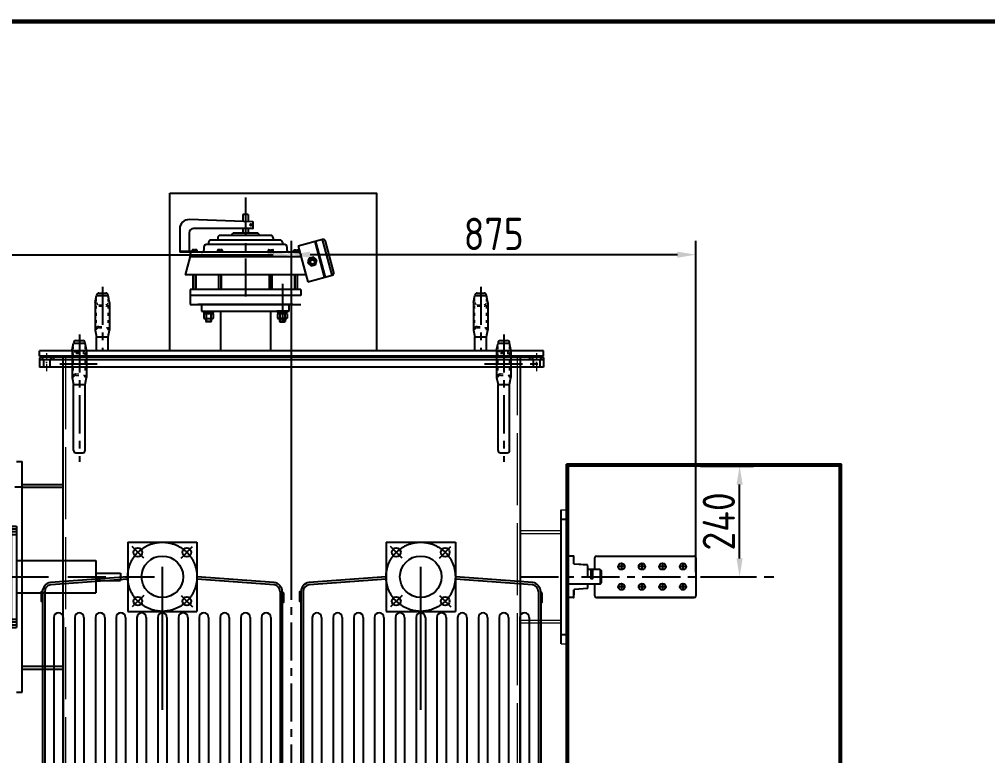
# Model space of a CAD drawing. Header units: millimetres. Extents: x 198976 to 421125, y -418833 to -203687.
# Drawn here: x 205286 to 207385, y -205547 to -203952 of the extents above; entities that cross this region are included whole.
import ezdxf

# ---------------------------------------------------------------- set-up
doc = ezdxf.new("R2010")
doc.units = ezdxf.units.MM
doc.header["$LTSCALE"] = 13
for name, pattern in [('ACAD_ISO02W100', [15, 12, -3]), ('ACAD_ISO03W100', [1.18, 0.47, -0.71]), ('ACAD_ISO10W100', [18, 12, -3, 0, -3]), ('CENTER', [50.8, 31.75, -6.35, 6.35, -6.35]), ('CENTERX2', [101.6, 63.5, -12.7, 12.7, -12.7]), ('DASHDOT', [1, 0.5, -0.25, 0, -0.25]), ('GEN7', [13.75, 9.75, -1.5, 1, -1.5]), ('HIDDEN', [9.525, 6.35, -3.175])]:
    doc.linetypes.add(name, pattern=pattern)
doc.layers.get('0').update_dxf_attribs({"color": 1, "linetype": 'CENTER'})
for name, color, linetype in [('1', 4, 'Continuous'), ('2', 3, 'Continuous'), ('4', 2, 'HIDDEN'), ('7', 4, 'GEN7'), ('DASH_DOT_LINE', 255, 'DASHDOT'), ('THICK_LINE', 255, 'Continuous'), ('THIN_LINE', 255, 'Continuous'), ('粗实线', 4, 'Continuous')]:
    doc.layers.add(name, color=color, linetype=linetype)
doc.layers.add('标注、文本', color=3, linetype='Continuous', lineweight=25)
doc.styles.get("Standard").update_dxf_attribs({"font": 'gbenor.shx', "bigfont": 'gbcbig.shx'})
doc.dimstyles.new('1-15', dxfattribs={"dimscale": 20, "dimtxt": 3.5, "dimasz": 2, "dimexe": 1.5, "dimexo": 0.5, "dimgap": 0.5, "dimtad": 1, "dimtoh": 1, "dimdec": 1, "dimdsep": 46, "dimtxsty": 'Standard', "dimcen": 2.5, "dimclrd": 3, "dimclre": 3, "dimclrt": 3, "dimadec": 0, "dimazin": 2, "dimtfac": 1, "dimtdec": 1, "dimtmove": 0, "dimatfit": 2, "dimfxl": 1, "dimarcsym": 0})

# ---------------------------------------------------------------- blocks, each defined once
blk = doc.blocks.new('125854215')
at = {"layer": '1', "color": 0}
for p, q in [((194866, -205179.6), (194866, -205399.6)), ((194866, -205179.6), (194878, -205179.6)), ((194878, -205179.6), (194878, -205399.6)), ((194242.7, -205199), (194229, -205254.2)), ((194248.8, -205195.6), (194247.4, -205195.6)), ((194253.8, -205200.5), (194253.8, -205289.6)), ((194330.6, -205199), (194316.9, -205240.1)), ((194336.7, -205195.6), (194335.3, -205195.6)), ((194341.6, -205200.5), (194341.6, -205289.6)), ((194418.5, -205199), (194404.8, -205240.1)), ((194424.6, -205195.6), (194423.2, -205195.6)), ((194429.5, -205200.5), (194429.5, -205289.6)), ((194506.3, -205199), (194492.6, -205240.1)), ((194512.4, -205195.6), (194511, -205195.6)), ((194517.4, -205200.5), (194517.4, -205289.6)), ((194594.2, -205199), (194580.5, -205240.1)), ((194600.3, -205195.6), (194598.9, -205195.6)), ((194605.3, -205200.5), (194605.3, -205289.6)), ((194682.1, -205199), (194668.4, -205240.1)), ((194688.2, -205195.6), (194686.8, -205195.6)), ((194693.1, -205200.5), (194693.1, -205289.6)), ((194770, -205199), (194756.3, -205240.1)), ((194776.1, -205195.6), (194774.7, -205195.6)), ((194781, -205200.5), (194781, -205289.6)), ((194866, -205194.6), (194866, -205384.6)), ((194278.8, -205240.1), (194285.9, -205213.1)), ((194290.7, -205209.4), (194291.9, -205209.4)), ((194291.9, -205369.8), (194291.9, -205209.4)), ((194366.6, -205240.1), (194373.8, -205213.1)), ((194378.6, -205209.4), (194379.7, -205209.4)), ((194379.7, -205369.8), (194379.7, -205209.4)), ((194454.5, -205240.1), (194461.7, -205213.1)), ((194466.5, -205209.4), (194467.6, -205209.4)), ((194467.6, -205369.8), (194467.6, -205209.4)), ((194542.4, -205240.1), (194549.6, -205213.1)), ((194554.4, -205209.4), (194555.5, -205209.4)), ((194555.5, -205369.8), (194555.5, -205209.4)), ((194630.3, -205240.1), (194637.4, -205213.1)), ((194642.2, -205209.4), (194643.4, -205209.4)), ((194643.4, -205369.8), (194643.4, -205209.4)), ((194718.1, -205240.1), (194725.3, -205213.1)), ((194730.1, -205209.4), (194731.3, -205209.4)), ((194731.3, -205369.8), (194731.3, -205209.4)), ((194806, -205240.1), (194813.2, -205213.1)), ((194818, -205209.4), (194819.1, -205209.4)), ((194819.1, -205369.8), (194819.1, -205209.4)), ((194081, -205249.6), (194081, -205329.6)), ((194086, -205244.6), (194166.5, -205244.6)), ((194166.5, -205244.6), (194166.5, -205334.6)), ((194166.5, -205244.6), (194218, -205254.2)), ((194278.8, -205240.1), (194253.8, -205240.1)), ((194278.8, -205339.1), (194278.8, -205240.1)), ((194316.9, -205240.1), (194291.9, -205240.1)), ((194316.9, -205339.1), (194316.9, -205240.1)), ((194366.6, -205240.1), (194341.6, -205240.1)), ((194366.6, -205339.1), (194366.6, -205240.1)), ((194404.8, -205240.1), (194379.7, -205240.1)), ((194404.8, -205339.1), (194404.8, -205240.1)), ((194454.5, -205240.1), (194429.5, -205240.1)), ((194454.5, -205339.1), (194454.5, -205240.1)), ((194492.6, -205240.1), (194467.6, -205240.1)), ((194492.6, -205240.1), (194467.6, -205240.1)), ((194492.6, -205339.1), (194492.6, -205240.1)), ((194542.4, -205240.1), (194517.4, -205240.1)), ((194542.4, -205339.1), (194542.4, -205240.1)), ((194580.5, -205240.1), (194555.5, -205240.1)), ((194580.5, -205339.1), (194580.5, -205240.1)), ((194630.3, -205240.1), (194605.3, -205240.1)), ((194630.3, -205339.1), (194630.3, -205240.1)), ((194668.4, -205240.1), (194643.4, -205240.1)), ((194668.4, -205339.1), (194668.4, -205240.1)), ((194718.1, -205240.1), (194693.1, -205240.1)), ((194718.1, -205339.1), (194718.1, -205240.1)), ((194756.3, -205240.1), (194731.3, -205240.1)), ((194756.3, -205339.1), (194756.3, -205240.1)), ((194806, -205240.1), (194781, -205240.1)), ((194806, -205339.1), (194806, -205240.1)), ((194866, -205240.1), (194823.1, -205240.1)), ((194229, -205254.2), (194218, -205254.2)), ((194229, -205325.1), (194229, -205254.2)), ((194878, -205254.6), (195050, -205254.6)), ((195050, -205254.6), (195050, -205324.6)), ((194253.8, -205378.7), (194253.8, -205289.6)), ((194341.6, -205378.7), (194341.6, -205289.6)), ((194429.5, -205378.7), (194429.5, -205289.6)), ((194517.4, -205378.7), (194517.4, -205289.6)), ((194605.3, -205378.7), (194605.3, -205289.6)), ((194693.1, -205378.7), (194693.1, -205289.6)), ((194781, -205378.7), (194781, -205289.6)), ((195050, -205281.6), (195103, -205281.6)), ((195103, -205281.6), (195103, -205297.6)), ((195050, -205297.6), (195103, -205297.6)), ((194086, -205334.6), (194166.5, -205334.6)), ((194166.5, -205334.6), (194218, -205325.1)), ((194229, -205325.1), (194218, -205325.1)), ((194242.7, -205380.3), (194229, -205325.1)), ((194878, -205324.6), (195050, -205324.6)), ((194278.8, -205339.1), (194253.8, -205339.1)), ((194278.8, -205339.1), (194285.9, -205366.1)), ((194316.9, -205339.1), (194291.9, -205339.1)), ((194330.6, -205380.3), (194316.9, -205339.1)), ((194366.6, -205339.1), (194341.6, -205339.1)), ((194366.6, -205339.1), (194373.8, -205366.1)), ((194404.8, -205339.1), (194379.7, -205339.1)), ((194418.5, -205380.3), (194404.8, -205339.1)), ((194454.5, -205339.1), (194429.5, -205339.1)), ((194454.5, -205339.1), (194461.7, -205366.1)), ((194492.6, -205339.1), (194467.6, -205339.1)), ((194492.6, -205339.1), (194467.6, -205339.1)), ((194506.3, -205380.3), (194492.6, -205339.1)), ((194542.4, -205339.1), (194517.4, -205339.1)), ((194542.4, -205339.1), (194549.6, -205366.1)), ((194580.5, -205339.1), (194555.5, -205339.1)), ((194594.2, -205380.3), (194580.5, -205339.1)), ((194630.3, -205339.1), (194605.3, -205339.1)), ((194630.3, -205339.1), (194637.4, -205366.1)), ((194668.4, -205339.1), (194643.4, -205339.1)), ((194682.1, -205380.3), (194668.4, -205339.1)), ((194718.1, -205339.1), (194693.1, -205339.1)), ((194718.1, -205339.1), (194725.3, -205366.1)), ((194756.3, -205339.1), (194731.3, -205339.1)), ((194770, -205380.3), (194756.3, -205339.1)), ((194806, -205339.1), (194781, -205339.1)), ((194806, -205339.1), (194813.2, -205366.1)), ((194866, -205339.1), (194823.1, -205339.1)), ((194290.7, -205369.8), (194291.9, -205369.8)), ((194378.6, -205369.8), (194379.7, -205369.8)), ((194466.5, -205369.8), (194467.6, -205369.8)), ((194554.4, -205369.8), (194555.5, -205369.8)), ((194642.2, -205369.8), (194643.4, -205369.8)), ((194730.1, -205369.8), (194731.3, -205369.8)), ((194818, -205369.8), (194819.1, -205369.8)), ((194248.8, -205383.7), (194247.4, -205383.7)), ((194336.7, -205383.7), (194335.3, -205383.7)), ((194424.6, -205383.7), (194423.2, -205383.7)), ((194512.4, -205383.7), (194511, -205383.7)), ((194600.3, -205383.7), (194598.9, -205383.7)), ((194688.2, -205383.7), (194686.8, -205383.7)), ((194776.1, -205383.7), (194774.7, -205383.7)), ((194866, -205399.6), (194878, -205399.6))]:
    blk.add_line(p, q, dxfattribs=at)
for centre in [(194097, -205267.1), (194141.5, -205267.1), (194097, -205312.1), (194141.5, -205312.1)]:
    blk.add_circle(centre, 7, dxfattribs=at)
for centre, start, end in [((194086, -205249.6), 90, 180), ((194086, -205329.6), 180, 270)]:
    blk.add_arc(centre, 5, start, end, dxfattribs=at)
for centre, major_axis, start_param, end_param in [((194247.4, -205200.5), (-3.5, -3.5), 3.926991, 5.176036), ((194248.8, -205200.5), (-3.5, -3.5), 2.356194, 3.926991), ((194335.3, -205200.5), (-3.5, -3.5), 3.926991, 5.176036), ((194336.7, -205200.5), (-3.5, -3.5), 2.356194, 3.926991), ((194423.2, -205200.5), (-3.5, -3.5), 3.926991, 5.176036), ((194424.6, -205200.5), (-3.5, -3.5), 2.356194, 3.926991), ((194511, -205200.5), (-3.5, -3.5), 3.926991, 5.176036), ((194512.4, -205200.5), (-3.5, -3.5), 2.356194, 3.926991), ((194598.9, -205200.5), (-3.5, -3.5), 3.926991, 5.176036), ((194600.3, -205200.5), (-3.5, -3.5), 2.356194, 3.926991), ((194686.8, -205200.5), (-3.5, -3.5), 3.926991, 5.176036), ((194688.2, -205200.5), (-3.5, -3.5), 2.356194, 3.926991), ((194774.7, -205200.5), (-3.5, -3.5), 3.926991, 5.176036), ((194776.1, -205200.5), (-3.5, -3.5), 2.356194, 3.926991), ((194290.7, -205214.4), (-3.5, 3.5), 5.497787, 6.808483), ((194378.6, -205214.4), (-3.5, 3.5), 5.497787, 6.808483), ((194466.5, -205214.4), (-3.5, 3.5), 5.497787, 6.808483), ((194554.4, -205214.4), (-3.5, 3.5), 5.497787, 6.808483), ((194642.2, -205214.4), (-3.5, 3.5), 5.497787, 6.808483), ((194730.1, -205214.4), (-3.5, 3.5), 5.497787, 6.808483), ((194818, -205214.4), (-3.5, 3.5), 5.497787, 6.808483), ((194290.7, -205364.9), (-3.5, -3.5), -0.525298, 0.785398), ((194378.6, -205364.9), (-3.5, -3.5), -0.525298, 0.785398), ((194466.5, -205364.9), (-3.5, -3.5), -0.525298, 0.785398), ((194554.4, -205364.9), (-3.5, -3.5), -0.525298, 0.785398), ((194642.2, -205364.9), (-3.5, -3.5), -0.525298, 0.785398), ((194730.1, -205364.9), (-3.5, -3.5), -0.525298, 0.785398), ((194818, -205364.9), (-3.5, -3.5), -0.525298, 0.785398), ((194247.4, -205378.7), (-3.5, 3.5), 1.107149, 2.356194), ((194248.8, -205378.7), (-3.5, -3.5), 0.785398, 2.356194), ((194335.3, -205378.7), (-3.5, 3.5), 1.107149, 2.356194), ((194336.7, -205378.7), (-3.5, -3.5), 0.785398, 2.356194), ((194423.2, -205378.7), (-3.5, 3.5), 1.107149, 2.356194), ((194424.6, -205378.7), (-3.5, -3.5), 0.785398, 2.356194), ((194511, -205378.7), (-3.5, 3.5), 1.107149, 2.356194), ((194512.4, -205378.7), (-3.5, -3.5), 0.785398, 2.356194), ((194598.9, -205378.7), (-3.5, 3.5), 1.107149, 2.356194), ((194600.3, -205378.7), (-3.5, -3.5), 0.785398, 2.356194), ((194686.8, -205378.7), (-3.5, 3.5), 1.107149, 2.356194), ((194688.2, -205378.7), (-3.5, -3.5), 0.785398, 2.356194), ((194774.7, -205378.7), (-3.5, 3.5), 1.107149, 2.356194), ((194776.1, -205378.7), (-3.5, -3.5), 0.785398, 2.356194)]:
    blk.add_ellipse(centre, major_axis=major_axis, ratio=1, start_param=start_param, end_param=end_param, dxfattribs=at)
at = {"layer": '4', "color": 1}
for p, q in [((194866, -205185.6), (194878, -205185.6)), ((194866, -205191.6), (194878, -205191.6)), ((194866, -205197.6), (194878, -205197.6)), ((194084.4, -205267.1), (194151.9, -205267.1)), ((194097, -205252.4), (194097, -205326.9)), ((194141.5, -205252.4), (194141.5, -205326.9)), ((193998.1, -205289.6), (195177, -205289.6)), ((194083.9, -205312.1), (194151.4, -205312.1)), ((194866, -205381.6), (194878, -205381.6)), ((194866, -205387.6), (194878, -205387.6)), ((194866, -205393.6), (194878, -205393.6))]:
    blk.add_line(p, q, dxfattribs=at)
blk = doc.blocks.new('9854821554')
at = {"layer": '1'}
for p, q in [((175482.7, -205520.7), (175632.7, -205520.7)), ((175482.7, -205520.7), (175482.7, -205670.7)), ((175632.7, -205520.7), (175632.7, -205670.7)), ((175482.7, -205595.7), (175315.1, -205607.9)), ((175482.7, -205600.8), (175315.6, -205612.9)), ((175800.3, -205607.9), (175632.7, -205595.7)), ((175799.7, -205612.9), (175632.7, -205600.8)), ((175297.7, -205628.3), (175297.7, -207063.2)), ((175302.7, -205628.3), (175302.7, -207063.2)), ((175812.7, -205628.3), (175812.7, -207063.2)), ((175817.7, -205628.3), (175817.7, -207063.2)), ((175322.7, -205683.8), (175322.7, -207007.6)), ((175342.7, -205683.8), (175342.7, -207007.6)), ((175367.7, -205683.8), (175367.7, -207007.6)), ((175387.7, -205683.8), (175387.7, -207007.6)), ((175412.7, -205683.8), (175412.7, -207007.6)), ((175432.7, -205683.8), (175432.7, -207007.6)), ((175457.7, -205683.8), (175457.7, -207007.6)), ((175477.7, -205683.8), (175477.7, -207007.6)), ((175482.7, -205670.7), (175632.7, -205670.7)), ((175502.7, -205683.8), (175502.7, -207007.6)), ((175522.7, -205683.8), (175522.7, -207007.6)), ((175547.7, -205683.8), (175547.7, -207007.6)), ((175567.7, -205683.8), (175567.7, -207007.6)), ((175592.7, -205683.8), (175592.7, -207007.6)), ((175612.7, -205683.8), (175612.7, -207007.6)), ((175637.7, -205683.8), (175637.7, -207007.6)), ((175657.7, -205683.8), (175657.7, -207007.6)), ((175682.7, -205683.8), (175682.7, -207007.6)), ((175702.7, -205683.8), (175702.7, -207007.6)), ((175727.7, -205683.8), (175727.7, -207007.6)), ((175747.7, -205683.8), (175747.7, -207007.6)), ((175772.7, -205683.8), (175772.7, -207007.6)), ((175792.7, -205683.8), (175792.7, -207007.6)), ((175482.7, -207020.7), (175632.7, -207020.7)), ((175482.7, -207020.7), (175482.7, -207170.7)), ((175632.7, -207020.7), (175632.7, -207170.7)), ((175314, -207083.4), (175482.7, -207095.7)), ((175314.8, -207078.5), (175482.7, -207090.7)), ((175799.7, -207078.6), (175632.7, -207090.7)), ((175800.3, -207083.5), (175632.7, -207095.7)), ((175482.7, -207170.7), (175632.7, -207170.7))]:
    blk.add_line(p, q, dxfattribs=at)
at = {"layer": '1', "color": 1, "linetype": 'CENTERX2', "lineweight": -3}
for p, q in [((175517.4, -205555.4), (175492.3, -205530.3)), ((175598.1, -205555.4), (175623.1, -205530.3)), ((175557.7, -207204.7), (175557.7, -205573.8)), ((175517.4, -205636.1), (175492.3, -205661.1)), ((175598.1, -205636.1), (175623.1, -205661.1)), ((175517.4, -207055.4), (175492.3, -207030.3)), ((175598.1, -207055.4), (175623.1, -207030.3)), ((175517.4, -207136.1), (175492.3, -207161.1)), ((175598.1, -207136.1), (175623.1, -207161.1))]:
    blk.add_line(p, q, dxfattribs=at)
at = {"layer": '1'}
for points in [[(175297.7, -205628.3), (175294.7, -205628.3), (175294.7, -205648.3), (175297.7, -205648.3)], [(175820.7, -205630.8), (175817.7, -205630.8), (175817.7, -205650.8), (175820.7, -205650.8)], [(175297.7, -206803.4), (175294.7, -206803.4), (175294.7, -206823.4), (175297.7, -206823.4)], [(175820.7, -206803.4), (175817.7, -206803.4), (175817.7, -206823.4), (175820.7, -206823.4)], [(175820.7, -207060.6), (175817.7, -207060.6), (175817.7, -207040.6), (175820.7, -207040.6)]]:
    blk.add_lwpolyline(points, close=True, dxfattribs=at)
at = {"layer": '1', "color": 1, "linetype": 'CENTERX2', "lineweight": -3}
for centre in [(175557.7, -205595.7), (175557.7, -207095.7)]:
    blk.add_circle(centre, 75, dxfattribs=at)
at = {"layer": '1'}
for centre, radius in [((175504.7, -205542.7), 9.5), ((175610.8, -205542.7), 9.5), ((175557.7, -205595.7), 45), ((175504.7, -205648.8), 9.5), ((175610.8, -205648.8), 9.5), ((175504.7, -207042.7), 9.5), ((175610.8, -207042.7), 9.5), ((175557.7, -207095.7), 45), ((175504.7, -207148.8), 9.5), ((175610.8, -207148.8), 9.5)]:
    blk.add_circle(centre, radius, dxfattribs=at)
for centre, radius, start, end in [((175318.9, -205628.7), 21.1, 100.2226, 178.8366), ((175318.9, -205628.7), 16.2, 101.8342, 178.417), ((175796.6, -205628.7), 16.2, 1.5324, 78.8725), ((175796.6, -205628.7), 21.1, 1.1594, 79.7815), ((175332.7, -205683.8), 10, 0, 180), ((175377.7, -205683.8), 10, 0, 180), ((175422.7, -205683.8), 10, 0, 180), ((175467.7, -205683.8), 10, 0, 180), ((175512.7, -205683.8), 10, 0, 180), ((175557.7, -205683.8), 10, 0, 180), ((175602.7, -205683.8), 10, 0, 180), ((175647.7, -205683.8), 10, 0, 180), ((175692.7, -205683.8), 10, 0, 180), ((175737.7, -205683.8), 10, 0, 180), ((175782.7, -205683.8), 10, 0, 180), ((175332.7, -207007.6), 10, 180, 0), ((175377.7, -207007.6), 10, 180, 0), ((175422.7, -207007.6), 10, 180, 0), ((175467.7, -207007.6), 10, 180, 0), ((175512.7, -207007.6), 10, 180, 0), ((175557.7, -207007.6), 10, 180, 0), ((175602.7, -207007.6), 10, 180, 0), ((175647.7, -207007.6), 10, 180, 0), ((175692.7, -207007.6), 10, 180, 0), ((175737.7, -207007.6), 10, 180, 0), ((175782.7, -207007.6), 10, 180, 0), ((175319.3, -207062.6), 21.5, 181.5234, 255.7496), ((175319.2, -207062.6), 16.5, 181.9696, 254.513), ((175796.6, -207062.7), 16.2, 281.1275, 358.4676), ((175796.7, -207062.8), 21, 279.895, 358.9737)]:
    blk.add_arc(centre, radius, start, end, dxfattribs=at)
at = {"layer": '7', "color": 1}
for p, q in [((175557.7, -207211.1), (175557.7, -207004.2)), ((175462.7, -207095.7), (175652.8, -207095.7))]:
    blk.add_line(p, q, dxfattribs=at)
blk = doc.blocks.new('*D777')
at = {"layer": 'Defpoints', "color": 0, "transparency": 16777216}
for p in [(205875.9, -204461.6), (204482.9, -205159.7), (205875.9, -205159.7)]:
    blk.add_point(p, dxfattribs=at)
at = {"layer": '标注、文本', "color": 3, "lineweight": -2, "transparency": 16777216}
for p, q in [((204482.9, -205149.7), (204482.9, -204431.6)), ((205875.9, -205149.7), (205875.9, -204431.6)), ((204522.9, -204461.6), (205835.9, -204461.6))]:
    blk.add_line(p, q, dxfattribs=at)
at = {"layer": '标注、文本', "color": 3, "transparency": 16777216}
for points in [[(204522.9, -204454.9), (204522.9, -204468.2), (204482.9, -204461.6)], [(205835.9, -204454.9), (205835.9, -204468.2), (205875.9, -204461.6)]]:
    blk.add_solid(points, dxfattribs=at)
at = {"layer": '标注、文本', "color": 3, "transparency": 16777216, "insert": (205179.4, -204416.6), "char_height": 70, "attachment_point": 5}
blk.add_mtext('1393', dxfattribs=at)
blk = doc.blocks.new('*D779')
at = {"layer": 'Defpoints', "color": 0, "transparency": 16777216}
for p in [(205875.9, -204461.6), (205875.9, -205159.7), (206752.3, -205159.7)]:
    blk.add_point(p, dxfattribs=at)
at = {"layer": '标注、文本', "color": 3, "lineweight": -2, "transparency": 16777216}
for p, q in [((205875.9, -205149.7), (205875.9, -204431.6)), ((206752.3, -205149.7), (206752.3, -204431.6)), ((206712.3, -204461.6), (205915.9, -204461.6))]:
    blk.add_line(p, q, dxfattribs=at)
at = {"layer": '标注、文本', "color": 3, "transparency": 16777216}
for points in [[(205915.9, -204454.9), (205915.9, -204468.2), (205875.9, -204461.6)], [(206712.3, -204454.9), (206712.3, -204468.2), (206752.3, -204461.6)]]:
    blk.add_solid(points, dxfattribs=at)
at = {"layer": '标注、文本', "color": 3, "transparency": 16777216, "insert": (206314.1, -204416.6), "char_height": 70, "attachment_point": 5}
blk.add_mtext('875', dxfattribs=at)
blk = doc.blocks.new('*D780')
at = {"layer": 'Defpoints', "color": 0, "transparency": 16777216}
for p in [(206752.3, -204919.7), (206847, -204919.7), (206752.3, -205159.7)]:
    blk.add_point(p, dxfattribs=at)
at = {"layer": '标注、文本', "color": 3, "lineweight": -2, "transparency": 16777216}
for p, q in [((206762.3, -204919.7), (206877, -204919.7)), ((206847, -205119.7), (206847, -204959.7)), ((206762.3, -205159.7), (206877, -205159.7))]:
    blk.add_line(p, q, dxfattribs=at)
at = {"layer": '标注、文本', "color": 3, "transparency": 16777216}
for points in [[(206840.3, -204959.7), (206853.7, -204959.7), (206847, -204919.7)], [(206840.3, -205119.7), (206853.7, -205119.7), (206847, -205159.7)]]:
    blk.add_solid(points, dxfattribs=at)
at = {"layer": '标注、文本', "color": 3, "transparency": 16777216, "insert": (206802, -205039.7), "char_height": 70, "attachment_point": 5, "rotation": 90}
blk.add_mtext('240', dxfattribs=at)
blk = doc.blocks.new('YALISHIYFANGFAF')
at = {"layer": '1'}
for p, q in [((58207.4, -167528.9), (58207.4, -167525.5)), ((58209.1, -167528.9), (58207.4, -167528.9)), ((58207.4, -167533.9), (58207.4, -167530.5)), ((58207.4, -167530.5), (58209.1, -167530.5)), ((58211.3, -167524.7), (58208.2, -167524.7)), ((58211.3, -167534.7), (58208.2, -167534.7)), ((58209.1, -167530.5), (58209.1, -167528.9)), ((58212.8, -167523.5), (58211.3, -167523.5)), ((58211.3, -167535.9), (58211.3, -167523.5)), ((58211.3, -167534.7), (58211.3, -167524.7)), ((58212.8, -167535.9), (58211.3, -167535.9)), ((58212.8, -167535.9), (58212.8, -167523.5)), ((58293.6, -167526.7), (58261.6, -167526.7)), ((58293.6, -167532.7), (58261.6, -167532.7)), ((58212.8, -167578.5), (58211.3, -167578.5)), ((58211.3, -167590.9), (58211.3, -167578.5)), ((58212.8, -167590.9), (58212.8, -167578.5)), ((58207.4, -167583.9), (58207.4, -167580.5)), ((58209.1, -167583.9), (58207.4, -167583.9)), ((58207.4, -167588.9), (58207.4, -167585.5)), ((58207.4, -167585.5), (58209.1, -167585.5)), ((58211.3, -167579.7), (58208.2, -167579.7)), ((58211.3, -167589.7), (58208.2, -167589.7)), ((58209.1, -167585.5), (58209.1, -167583.9)), ((58211.3, -167589.7), (58211.3, -167579.7)), ((58212.8, -167590.9), (58211.3, -167590.9)), ((58293.6, -167581.7), (58261.6, -167581.7)), ((58293.6, -167587.7), (58261.6, -167587.7)), ((58207.4, -167690.5), (58207.4, -167693.9)), ((58207.4, -167693.9), (58209.1, -167693.9)), ((58209.1, -167695.5), (58207.4, -167695.5)), ((58207.4, -167695.5), (58207.4, -167698.9)), ((58211.3, -167689.7), (58208.2, -167689.7)), ((58211.3, -167699.7), (58208.2, -167699.7)), ((58209.1, -167693.9), (58209.1, -167695.5)), ((58212.8, -167688.5), (58211.3, -167688.5)), ((58211.3, -167688.5), (58211.3, -167700.9)), ((58211.3, -167689.7), (58211.3, -167699.7)), ((58212.8, -167700.9), (58211.3, -167700.9)), ((58212.8, -167688.5), (58212.8, -167700.9)), ((58293.6, -167691.7), (58261.6, -167691.7)), ((58293.6, -167697.7), (58261.6, -167697.7)), ((58207.4, -167745.5), (58207.4, -167748.9)), ((58211.3, -167744.7), (58208.2, -167744.7)), ((58212.8, -167743.5), (58211.3, -167743.5)), ((58211.3, -167743.5), (58211.3, -167755.9)), ((58211.3, -167744.7), (58211.3, -167754.7)), ((58212.8, -167743.5), (58212.8, -167755.9)), ((58293.6, -167746.7), (58261.6, -167746.7)), ((58207.4, -167748.9), (58209.1, -167748.9)), ((58209.1, -167750.5), (58207.4, -167750.5)), ((58207.4, -167750.5), (58207.4, -167753.9)), ((58211.3, -167754.7), (58208.2, -167754.7)), ((58209.1, -167748.9), (58209.1, -167750.5)), ((58212.8, -167755.9), (58211.3, -167755.9)), ((58293.6, -167752.7), (58261.6, -167752.7))]:
    blk.add_line(p, q, dxfattribs=at)
at = {"layer": '1', "color": 1, "linetype": 'CENTERX2', "lineweight": -3, "ltscale": 0.1}
blk.add_line((58094, -167639.7), (58319.7, -167639.7), dxfattribs=at)
at = {"layer": '1'}
for centre, start, end in [((58208.2, -167525.5), 90, 180), ((58208.2, -167533.9), 180, 270), ((58208.2, -167580.5), 90, 180), ((58208.2, -167588.9), 180, 270), ((58208.2, -167690.5), 90, 180), ((58208.2, -167698.9), 180, 270), ((58208.2, -167745.5), 90, 180), ((58208.2, -167753.9), 180, 270)]:
    blk.add_arc(centre, 0.8, start, end, dxfattribs=at)
at = {"layer": '2'}
for p, q in [((58293.6, -167527.2), (58261.6, -167527.2)), ((58293.6, -167532.2), (58261.6, -167532.2)), ((58293.6, -167582.2), (58261.6, -167582.2)), ((58293.6, -167587.2), (58261.6, -167587.2)), ((58293.6, -167692.2), (58261.6, -167692.2)), ((58293.6, -167697.2), (58261.6, -167697.2)), ((58293.6, -167747.2), (58261.6, -167747.2)), ((58293.6, -167752.2), (58261.6, -167752.2))]:
    blk.add_line(p, q, dxfattribs=at)
at = {"layer": 'DASH_DOT_LINE', "color": 1, "linetype": 'DASHDOT'}
for p, q in [((58224.7, -167496.9), (58240.7, -167492.6)), ((58230.6, -167486.8), (58234.9, -167502.8))]:
    blk.add_line(p, q, dxfattribs=at)
at = {"layer": 'THICK_LINE', "color": 95, "linetype": 'Continuous'}
for p, q in [((58230.1, -167485.2), (58223.1, -167492.2)), ((58223.1, -167492.2), (58225.7, -167501.8)), ((58239.7, -167487.8), (58230.1, -167485.2)), ((58242.3, -167497.3), (58239.7, -167487.8)), ((58225.7, -167501.8), (58235.3, -167504.4)), ((58235.3, -167504.4), (58242.3, -167497.3))]:
    blk.add_line(p, q, dxfattribs=at)
for radius in [8.6, 6]:
    blk.add_circle((58232.7, -167494.8), radius, dxfattribs=at)
at = {"layer": 'THIN_LINE', "color": 7, "linetype": 'Continuous'}
blk.add_arc((58232.7, -167494.8), 5.1, 105, 15, dxfattribs=at)
at = {"layer": '标注、文本'}
for p, q in [((58262.6, -167451.7), (58185.3, -167472.4)), ((58256.4, -167448.2), (58188.8, -167466.3)), ((58276.8, -167504.8), (58262.6, -167451.7)), ((58185.3, -167472.4), (58199.5, -167525.5)), ((58266.5, -167466.2), (58189.2, -167486.9)), ((58267, -167468.1), (58189.7, -167488.8)), ((58199.5, -167525.5), (58276.8, -167504.8)), ((58224, -167519.1), (58261.6, -167508.7)), ((58261.6, -167508.7), (58261.6, -167770.7)), ((58212.8, -167524.7), (58212.8, -167544.7)), ((58217.8, -167519.7), (58221.4, -167519.7)), ((58222.8, -167519.7), (58222.8, -167759.7)), ((58293.6, -167519.7), (58293.6, -167759.7)), ((58293.6, -167519.7), (58306.1, -167519.7)), ((58306.1, -167519.7), (58306.1, -167759.7)), ((58196.1, -167554.7), (58196.1, -167724.7)), ((58201.1, -167549.7), (58207.8, -167549.7)), ((58212.8, -167544.7), (58212.8, -167734.7)), ((58186.1, -167564.7), (58186.1, -167714.7)), ((58191.1, -167559.7), (58196.1, -167559.7)), ((58176.1, -167584.7), (58176.1, -167694.7)), ((58181.1, -167579.7), (58186.1, -167579.7)), ((58171.1, -167614.7), (58171.1, -167664.7)), ((58176.1, -167609.7), (58176.1, -167609.7)), ((58131.1, -167633.7), (58131.1, -167645.7)), ((58131.1, -167633.7), (58146.5, -167633.7)), ((58146.8, -167624.7), (58141.8, -167761.3)), ((58159.1, -167622.7), (58148.8, -167622.7)), ((58161.1, -167624.7), (58161.1, -167752)), ((58161.1, -167633.7), (58171.1, -167633.7)), ((58131.1, -167645.7), (58146.1, -167645.7)), ((58161.1, -167645.7), (58171.1, -167645.7)), ((58176.1, -167669.7), (58176.1, -167669.7)), ((58181.1, -167699.7), (58186.1, -167699.7)), ((58191.1, -167719.7), (58196.1, -167719.7)), ((58201.1, -167729.7), (58207.8, -167729.7)), ((58212.8, -167734.7), (58212.8, -167754.7)), ((58171.1, -167762), (58212.8, -167762)), ((58211.3, -167755.9), (58211.3, -167782)), ((58212.8, -167754.7), (58212.8, -167782)), ((58217.8, -167759.7), (58221.4, -167759.7)), ((58224, -167760.4), (58261.6, -167770.7)), ((58293.6, -167759.7), (58306.1, -167759.7)), ((58161.8, -167782), (58212.8, -167782))]:
    blk.add_line(p, q, dxfattribs=at)
blk.add_circle((58153.3, -167627.7), 2, dxfattribs=at)
for centre, radius, start, end in [((58257.7, -167453), 5, 15, 105), ((58190.1, -167471.1), 5, 105, 195), ((58217.8, -167524.7), 5, 90, 180), ((58221.4, -167514.7), 5, 270, 300.3624), ((58201.1, -167554.7), 5, 90, 180), ((58207.8, -167544.7), 5, 270, 0), ((58191.1, -167564.7), 5, 90, 180), ((58181.1, -167584.7), 5, 90, 180), ((58176.1, -167614.7), 5, 90, 180), ((58148.8, -167624.7), 2, 90, 177.8983), ((58159.1, -167624.7), 2, 0, 90), ((58176.1, -167664.7), 5, 180, 270), ((58181.1, -167694.7), 5, 180, 270), ((58191.1, -167714.7), 5, 180, 270), ((58201.1, -167724.7), 5, 180, 270), ((58207.8, -167734.7), 5, 360, 90), ((58161.8, -167762), 20, 177.8983, 270), ((58171.1, -167752), 10, 180, 270), ((58217.8, -167754.7), 5, 180, 270), ((58221.4, -167764.7), 5, 59.6376, 90)]:
    blk.add_arc(centre, radius, start, end, dxfattribs=at)

msp = doc.modelspace()

# ---------------------------------------------------------------- linework, layer by layer
at = {"ltscale": 2}
msp.add_line((205855.92, -204524.68), (205855.92, -204607.18), dxfattribs=at)
at = {"layer": '1', "color": 1, "linetype": 'CENTERX2', "lineweight": -3, "ltscale": 0.1}
for p, q in [((205465.92, -204531.03), (205465.92, -204669.68)), ((206285.92, -204531.03), (206285.92, -204669.68)), ((205875.92, -206926.31), (205875.92, -204542.75)), ((205415.92, -204634.19), (205415.92, -204910.65)), ((206335.92, -204634.19), (206335.92, -204910.65)), ((205373.87, -204697.81), (205454.56, -204697.81)), ((206293.87, -204697.81), (206421.92, -204697.81)), ((206598.91, -205137.19), (206582.72, -205137.19)), ((206599.02, -205137.19), (206582.83, -205137.19)), ((206590.82, -205129.72), (206590.82, -205144.67)), ((206643.41, -205137.19), (206627.22, -205137.19)), ((206643.52, -205137.19), (206627.33, -205137.19)), ((206635.32, -205129.72), (206635.32, -205144.67)), ((206687.91, -205137.19), (206671.72, -205137.19)), ((206688.02, -205137.19), (206671.83, -205137.19)), ((206679.82, -205129.72), (206679.82, -205144.67)), ((206732.41, -205137.19), (206716.22, -205137.19)), ((206732.52, -205137.19), (206716.33, -205137.19)), ((206724.32, -205129.72), (206724.32, -205144.67)), ((206371.92, -205159.68), (206921.42, -205159.68)), ((206598.91, -205181.19), (206582.72, -205181.19)), ((206599.02, -205181.19), (206582.83, -205181.19)), ((206590.82, -205173.72), (206590.82, -205188.67)), ((206643.41, -205181.19), (206627.22, -205181.19)), ((206643.52, -205181.19), (206627.33, -205181.19)), ((206635.32, -205173.72), (206635.32, -205188.67)), ((206687.91, -205181.19), (206671.72, -205181.19)), ((206688.02, -205181.19), (206671.83, -205181.19)), ((206679.82, -205173.72), (206679.82, -205188.67)), ((206732.41, -205181.19), (206716.22, -205181.19)), ((206732.52, -205181.19), (206716.33, -205181.19)), ((206724.32, -205173.72), (206724.32, -205188.67))]:
    msp.add_line(p, q, dxfattribs=at)
at = {"layer": '1'}
for p, q in [((205878.92, -204569.68), (205672.92, -204569.68)), ((205680.92, -204569.68), (205680.92, -204583.68)), ((205870.92, -204583.68), (205870.92, -204569.68)), ((205680.92, -204583.68), (205870.92, -204583.68)), ((205683.92, -204583.68), (205707.92, -204583.68)), ((205683.92, -204584.93), (205683.92, -204583.68)), ((205707.92, -204584.93), (205683.92, -204584.93)), ((205683.92, -204584.93), (205685.17, -204586.18)), ((205706.67, -204586.18), (205685.17, -204586.18)), ((205685.53, -204590.09), (205686.92, -204589.28)), ((205685.53, -204590.09), (205685.53, -204599.28)), ((205685.53, -204599.28), (205686.92, -204600.08)), ((205686.72, -204589.28), (205686.72, -204586.18)), ((205695.3, -204586.18), (205686.72, -204586.18)), ((205686.92, -204589.28), (205686.72, -204589.28)), ((205686.92, -204589.28), (205704.92, -204589.28)), ((205686.92, -204600.08), (205704.92, -204600.08)), ((205689.92, -204600.08), (205689.92, -204606.11)), ((205690.73, -204590.09), (205690.73, -204599.28)), ((205695.3, -204586.18), (205694.3, -204589.28)), ((205696.54, -204586.18), (205695.54, -204589.28)), ((205705.12, -204586.18), (205696.54, -204586.18)), ((205701.12, -204590.09), (205701.12, -204599.28)), ((205701.92, -204600.08), (205701.92, -204606.11)), ((205705.12, -204589.28), (205704.92, -204589.28)), ((205706.32, -204590.09), (205704.92, -204589.28)), ((205706.32, -204599.28), (205704.92, -204600.08)), ((205705.12, -204586.18), (205705.12, -204589.28)), ((205706.32, -204590.09), (205706.32, -204599.28)), ((205707.92, -204584.93), (205706.67, -204586.18)), ((205707.92, -204583.68), (205707.92, -204584.93)), ((205721.92, -204583.68), (205721.92, -204669.68)), ((205829.92, -204583.68), (205829.92, -204669.68)), ((205867.92, -204583.68), (205843.92, -204583.68)), ((205843.92, -204583.68), (205843.92, -204584.93)), ((205843.92, -204584.93), (205867.92, -204584.93)), ((205843.92, -204584.93), (205845.17, -204586.18)), ((205845.17, -204586.18), (205866.67, -204586.18)), ((205845.53, -204590.09), (205846.92, -204589.28)), ((205845.53, -204590.09), (205845.53, -204599.28)), ((205845.53, -204599.28), (205846.92, -204600.08)), ((205846.72, -204586.18), (205855.3, -204586.18)), ((205846.72, -204586.18), (205846.72, -204589.28)), ((205846.72, -204589.28), (205846.92, -204589.28)), ((205864.92, -204589.28), (205846.92, -204589.28)), ((205864.92, -204600.08), (205846.92, -204600.08)), ((205849.92, -204600.08), (205849.92, -204606.11)), ((205850.73, -204590.09), (205850.73, -204599.28)), ((205855.3, -204586.18), (205856.31, -204589.28)), ((205856.54, -204586.18), (205857.55, -204589.28)), ((205856.54, -204586.18), (205865.12, -204586.18)), ((205861.12, -204590.09), (205861.12, -204599.28)), ((205861.92, -204600.08), (205861.92, -204606.11)), ((205864.92, -204589.28), (205865.12, -204589.28)), ((205866.32, -204590.09), (205864.92, -204589.28)), ((205866.32, -204599.28), (205864.92, -204600.08)), ((205865.12, -204589.28), (205865.12, -204586.18)), ((205866.32, -204590.09), (205866.32, -204599.28)), ((205867.92, -204584.93), (205866.67, -204586.18)), ((205867.92, -204584.93), (205867.92, -204583.68)), ((205701.92, -204606.11), (205689.92, -204606.11)), ((205689.92, -204606.11), (205691, -204607.18)), ((205700.85, -204607.18), (205691, -204607.18)), ((205700.85, -204607.18), (205701.92, -204606.11)), ((205849.92, -204606.11), (205861.92, -204606.11)), ((205851, -204607.18), (205849.92, -204606.11)), ((205851, -204607.18), (205860.85, -204607.18)), ((205861.92, -204606.11), (205860.85, -204607.18))]:
    msp.add_line(p, q, dxfattribs=at)
at = {"layer": '1', "const_width": 9.42}
msp.add_lwpolyline([(199676.1, -211383.37), (210009.54, -211383.37), (210009.54, -203956.21), (199676.1, -203956.21), (199676.1, -211383.37)], dxfattribs=at)
at = {"layer": '1'}
msp.add_lwpolyline([(206524.92, -205144.24), (206527.92, -205144.24), (206527.92, -205164.24), (206524.92, -205164.24)], close=True, dxfattribs=at)
for centre, radius, start, end in [((205688.13, -204593.88), 4.6, 55.56153, 115.56153), ((205688.13, -204595.49), 4.6, 244.43847, 304.43847), ((205695.92, -204606.46), 17.17, 72.38303, 107.61697), ((205695.92, -204582.91), 17.17, 252.38303, 287.61697), ((205703.72, -204593.88), 4.6, 64.43847, 124.43847), ((205703.72, -204595.49), 4.6, 235.56153, 295.56153), ((205848.13, -204593.88), 4.6, 55.56153, 115.56153), ((205848.13, -204595.49), 4.6, 244.43847, 304.43847), ((205855.92, -204606.46), 17.17, 72.38303, 107.61697), ((205855.92, -204582.91), 17.17, 252.38303, 287.61697), ((205863.72, -204593.88), 4.6, 64.43847, 124.43847), ((205863.72, -204595.49), 4.6, 235.56153, 295.56153)]:
    msp.add_arc(centre, radius, start, end, dxfattribs=at)
at = {"layer": '2'}
for p, q in [((205691, -204600.08), (205691, -204607.18)), ((205700.85, -204600.08), (205700.85, -204607.18)), ((205851, -204600.08), (205851, -204607.18)), ((205860.85, -204600.08), (205860.85, -204607.18))]:
    msp.add_line(p, q, dxfattribs=at)
at = {"layer": '4', "color": 1, "ltscale": 5}
for p, q in [((206459.92, -205034.68), (206471.92, -205034.68)), ((206459.92, -205034.68), (206471.92, -205034.68)), ((206459.92, -205284.68), (206471.92, -205284.68))]:
    msp.add_line(p, q, dxfattribs=at)
at = {"layer": '标注、文本'}
for p, q in [((205450.42, -204564.9), (205453.42, -204549.9)), ((205453.42, -204549.9), (205478.42, -204549.9)), ((205458.42, -204544.66), (205473.42, -204544.66)), ((205481.42, -204564.9), (205478.42, -204549.9)), ((205655.92, -204549.68), (205655.92, -204569.68)), ((206270.42, -204564.9), (206273.42, -204549.9)), ((206273.42, -204549.9), (206298.42, -204549.9)), ((206278.42, -204544.66), (206293.42, -204544.66)), ((206301.42, -204564.9), (206298.42, -204549.9)), ((205450.42, -204564.9), (205450.42, -204624.9)), ((205481.42, -204564.9), (205481.42, -204624.9)), ((205655.92, -204569.68), (205895.92, -204569.68)), ((206270.42, -204564.9), (206270.42, -204624.9)), ((206301.42, -204564.9), (206301.42, -204624.9)), ((205450.42, -204624.9), (205453.42, -204639.9)), ((205453.42, -204669.68), (205453.42, -204639.9)), ((205453.42, -204639.9), (205478.42, -204639.9)), ((205478.42, -204639.9), (205481.42, -204624.9)), ((205478.42, -204669.68), (205478.42, -204639.9)), ((206270.42, -204624.9), (206273.42, -204639.9)), ((206273.42, -204669.68), (206273.42, -204639.9)), ((206273.42, -204639.9), (206298.42, -204639.9)), ((206298.42, -204639.9), (206301.42, -204624.9)), ((206298.42, -204669.68), (206298.42, -204639.9)), ((205400.42, -204668.06), (205403.42, -204653.06)), ((205403.42, -204653.06), (205428.42, -204653.06)), ((205408.42, -204647.82), (205423.42, -204647.82)), ((205431.42, -204668.06), (205428.42, -204653.06)), ((206320.42, -204668.06), (206323.42, -204653.06)), ((206323.42, -204653.06), (206348.42, -204653.06)), ((206328.42, -204647.82), (206343.42, -204647.82)), ((206351.42, -204668.06), (206348.42, -204653.06)), ((206421.92, -204669.68), (205329.92, -204669.68)), ((205329.92, -204681.68), (205329.92, -204669.68)), ((205329.92, -204681.68), (205329.92, -204669.68)), ((206421.92, -204681.68), (205329.92, -204681.68)), ((206418.92, -204683.68), (205332.92, -204683.68)), ((205379.92, -204683.68), (205379.92, -206759.68)), ((205400.42, -204668.06), (205400.42, -204728.06)), ((205431.42, -204668.06), (205431.42, -204728.06)), ((206320.42, -204668.06), (206320.42, -204728.06)), ((206351.42, -204668.06), (206351.42, -204728.06)), ((206371.92, -206759.68), (206371.92, -204683.68)), ((206421.92, -204681.68), (206421.92, -204669.68)), ((206421.92, -204681.68), (206421.92, -204669.68)), ((205329.92, -204686.68), (205329.92, -204689.68)), ((205329.92, -204686.68), (205329.92, -204689.68)), ((205329.92, -204686.68), (205329.92, -204689.68)), ((205329.92, -204686.68), (205329.92, -204689.68)), ((205329.92, -204689.68), (205329.92, -204705.68)), ((205329.92, -204689.68), (205329.92, -204705.68)), ((205329.92, -204689.68), (205329.92, -204705.68)), ((205329.92, -204689.68), (205329.92, -204705.68)), ((206421.92, -204689.68), (205332.92, -204689.68)), ((205335.92, -204686.68), (205335.92, -204689.68)), ((205335.92, -204686.68), (205335.92, -204689.68)), ((205335.92, -204686.68), (205335.92, -204689.68)), ((205335.92, -204686.68), (205335.92, -204689.68)), ((205337.92, -204689.68), (205337.92, -204705.68)), ((205337.92, -204689.68), (205337.92, -204705.68)), ((205337.92, -204689.68), (205337.92, -204705.68)), ((205337.92, -204689.68), (205337.92, -204705.68)), ((205351.92, -204689.68), (205351.92, -204705.68)), ((205351.92, -204689.68), (205351.92, -204705.68)), ((205351.92, -204689.68), (205351.92, -204705.68)), ((205351.92, -204689.68), (205351.92, -204705.68)), ((205353.92, -204686.68), (205353.92, -204689.68)), ((205353.92, -204686.68), (205353.92, -204689.68)), ((205353.92, -204686.68), (205353.92, -204689.68)), ((205353.92, -204686.68), (205353.92, -204689.68)), ((205359.92, -204686.68), (205359.92, -204689.68)), ((205359.92, -204686.68), (205359.92, -204689.68)), ((205359.92, -204686.68), (205359.92, -204689.68)), ((205359.92, -204686.68), (205359.92, -204689.68)), ((206391.92, -204686.68), (206391.92, -204689.68)), ((206391.92, -204686.68), (206391.92, -204689.68)), ((206391.92, -204686.68), (206391.92, -204689.68)), ((206391.92, -204686.68), (206391.92, -204689.68)), ((206397.92, -204686.68), (206397.92, -204689.68)), ((206397.92, -204686.68), (206397.92, -204689.68)), ((206397.92, -204686.68), (206397.92, -204689.68)), ((206397.92, -204686.68), (206397.92, -204689.68)), ((206399.92, -204689.68), (206399.92, -204705.68)), ((206399.92, -204689.68), (206399.92, -204705.68)), ((206399.92, -204689.68), (206399.92, -204705.68)), ((206399.92, -204689.68), (206399.92, -204705.68)), ((206413.92, -204689.68), (206413.92, -204705.68)), ((206413.92, -204689.68), (206413.92, -204705.68)), ((206413.92, -204689.68), (206413.92, -204705.68)), ((206413.92, -204689.68), (206413.92, -204705.68)), ((206415.92, -204686.68), (206415.92, -204689.68)), ((206415.92, -204686.68), (206415.92, -204689.68)), ((206415.92, -204686.68), (206415.92, -204689.68)), ((206415.92, -204686.68), (206415.92, -204689.68)), ((206421.92, -204686.68), (206421.92, -204689.68)), ((206421.92, -204686.68), (206421.92, -204689.68)), ((206421.92, -204686.68), (206421.92, -204689.68)), ((206421.92, -204686.68), (206421.92, -204689.68)), ((206421.92, -204689.68), (206421.92, -204705.68)), ((206421.92, -204689.68), (206421.92, -204705.68)), ((206421.92, -204689.68), (206421.92, -204705.68)), ((206421.92, -204689.68), (206421.92, -204705.68)), ((206421.92, -204705.68), (205329.92, -204705.68)), ((205400.42, -204728.06), (205403.42, -204743.06)), ((205403.42, -204885.8), (205403.42, -204743.06)), ((205403.42, -204743.06), (205428.42, -204743.06)), ((205428.42, -204743.06), (205431.42, -204728.06)), ((205428.42, -204885.8), (205428.42, -204743.06)), ((206320.42, -204728.06), (206323.42, -204743.06)), ((206323.42, -204885.8), (206323.42, -204743.06)), ((206323.42, -204743.06), (206348.42, -204743.06)), ((206348.42, -204743.06), (206351.42, -204728.06)), ((206348.42, -204885.8), (206348.42, -204743.06)), ((205408.42, -204890.8), (205423.42, -204890.8)), ((206328.42, -204890.8), (206343.42, -204890.8)), ((205279.92, -204909.68), (205291.92, -204909.68)), ((205291.92, -205409.68), (205291.92, -204909.68)), ((207067.55, -204915.68), (206471.92, -204915.68)), ((206471.92, -206855.68), (206471.92, -204915.68)), ((207067.55, -204919.68), (206471.92, -204919.68)), ((206475.92, -206855.68), (206475.92, -204915.68)), ((207063.55, -206855.68), (207063.55, -204915.68)), ((207067.55, -206855.68), (207067.55, -204915.68)), ((205291.92, -204965.68), (205275.92, -204965.68)), ((205291.92, -204959.68), (205379.92, -204959.68)), ((205291.92, -204965.68), (205379.92, -204965.68)), ((206459.92, -205304.68), (206459.92, -205014.68)), ((206471.92, -205304.68), (206471.92, -205014.68)), ((205291.92, -205353.68), (205379.92, -205353.68)), ((205291.92, -205359.68), (205379.92, -205359.68)), ((205279.92, -205409.68), (205291.92, -205409.68))]:
    msp.add_line(p, q, dxfattribs=at)
at = {"layer": '标注、文本', "color": 2, "linetype": 'ACAD_ISO03W100', "lineweight": 18}
for p, q in [((205453.42, -204639.9), (205453.42, -204549.66)), ((205478.42, -204639.9), (205478.42, -204549.66)), ((206273.42, -204639.9), (206273.42, -204549.66)), ((206298.42, -204639.9), (206298.42, -204549.66)), ((205458.42, -204569.9), (205473.42, -204569.9)), ((205458.42, -204572.9), (205473.42, -204572.9)), ((206278.42, -204569.9), (206293.42, -204569.9)), ((206278.42, -204572.9), (206293.42, -204572.9)), ((205458.42, -204616.9), (205473.42, -204616.9)), ((205458.42, -204619.9), (205473.42, -204619.9)), ((206278.42, -204616.9), (206293.42, -204616.9)), ((206278.42, -204619.9), (206293.42, -204619.9)), ((205403.42, -204743.06), (205403.42, -204652.82)), ((205428.42, -204743.06), (205428.42, -204652.82)), ((206323.42, -204743.06), (206323.42, -204652.82)), ((206348.42, -204743.06), (206348.42, -204652.82)), ((205408.42, -204673.06), (205423.42, -204673.06)), ((205408.42, -204676.06), (205423.42, -204676.06)), ((206328.42, -204673.06), (206343.42, -204673.06)), ((206328.42, -204676.06), (206343.42, -204676.06)), ((205408.42, -204720.06), (205423.42, -204720.06)), ((205408.42, -204723.06), (205423.42, -204723.06)), ((206328.42, -204720.06), (206343.42, -204720.06)), ((206328.42, -204723.06), (206343.42, -204723.06))]:
    msp.add_line(p, q, dxfattribs=at)
at = {"layer": '标注、文本', "color": 1, "linetype": 'ACAD_ISO10W100', "lineweight": 13, "ltscale": 0.1}
for p, q in [((205344.92, -204674.7), (205344.92, -204716.38)), ((205344.92, -204674.7), (205344.92, -204716.38)), ((205344.92, -204674.7), (205344.92, -204716.38)), ((205344.92, -204674.7), (205344.92, -204716.38)), ((206406.92, -204674.7), (206406.92, -204716.38)), ((206406.92, -204674.7), (206406.92, -204716.38)), ((206406.92, -204674.7), (206406.92, -204716.38)), ((206406.92, -204674.7), (206406.92, -204716.38))]:
    msp.add_line(p, q, dxfattribs=at)
at = {"layer": '标注、文本', "color": 2, "linetype": 'ACAD_ISO02W100', "lineweight": 13}
for p, q in [((205385.92, -204683.68), (205385.92, -206759.68)), ((206365.92, -206759.68), (206365.92, -204683.68)), ((206255.92, -204689.68), (205332.92, -204689.68)), ((206459.92, -205014.68), (206471.92, -205014.68)), ((206371.92, -205059.68), (206459.92, -205059.68)), ((206371.92, -205065.68), (206459.92, -205065.68)), ((206371.92, -205253.68), (206459.92, -205253.68)), ((206371.92, -205259.68), (206459.92, -205259.68)), ((206459.92, -205304.68), (206471.92, -205304.68))]:
    msp.add_line(p, q, dxfattribs=at)
at = {"layer": '标注、文本'}
msp.add_lwpolyline([(205612.08, -204328.55), (206059.68, -204328.55), (206059.68, -204669.68), (205612.08, -204669.68)], close=True, dxfattribs=at)
for centre in [(205332.92, -204686.68), (205332.92, -204686.68), (205332.92, -204686.68), (205332.92, -204686.68), (205356.92, -204686.68), (205356.92, -204686.68), (205356.92, -204686.68), (205356.92, -204686.68), (206394.92, -204686.68), (206394.92, -204686.68), (206394.92, -204686.68), (206394.92, -204686.68), (206418.92, -204686.68), (206418.92, -204686.68), (206418.92, -204686.68), (206418.92, -204686.68)]:
    msp.add_circle(centre, 3, dxfattribs=at)
for centre, start, end in [((205458.42, -204549.66), 90, 180), ((205473.42, -204549.66), 0, 90), ((206278.42, -204549.66), 90, 180), ((206293.42, -204549.66), 0, 90), ((205408.42, -204652.82), 90, 180), ((205423.42, -204652.82), 0, 90), ((206328.42, -204652.82), 90, 180), ((206343.42, -204652.82), 0, 90), ((205408.42, -204885.8), 180, 270), ((205423.42, -204885.8), 270, 0), ((206328.42, -204885.8), 180, 270), ((206343.42, -204885.8), 270, 0)]:
    msp.add_arc(centre, 5, start, end, dxfattribs=at)
at = {"layer": '标注、文本', "color": 2, "linetype": 'ACAD_ISO03W100', "lineweight": 18}
for centre, radius, start, end in [((205458.42, -204564.9), 8, 180, 270), ((205458.42, -204564.9), 5, 180, 270), ((205473.42, -204564.9), 5, 270, 0), ((205473.42, -204564.9), 8, 270, 0), ((206278.42, -204564.9), 8, 180, 270), ((206278.42, -204564.9), 5, 180, 270), ((206293.42, -204564.9), 5, 270, 0), ((206293.42, -204564.9), 8, 270, 0), ((205458.42, -204624.9), 8, 90, 180), ((205458.42, -204624.9), 5, 90, 180), ((205473.42, -204624.9), 8, 0, 90), ((205473.42, -204624.9), 5, 0, 90), ((206278.42, -204624.9), 8, 90, 180), ((206278.42, -204624.9), 5, 90, 180), ((206293.42, -204624.9), 8, 0, 90), ((206293.42, -204624.9), 5, 0, 90), ((205408.42, -204668.06), 8, 180, 270), ((205408.42, -204668.06), 5, 180, 270), ((205423.42, -204668.06), 5, 270, 0), ((205423.42, -204668.06), 8, 270, 0), ((206328.42, -204668.06), 8, 180, 270), ((206328.42, -204668.06), 5, 180, 270), ((206343.42, -204668.06), 5, 270, 0), ((206343.42, -204668.06), 8, 270, 0), ((205408.42, -204728.06), 8, 90, 180), ((205408.42, -204728.06), 5, 90, 180), ((205423.42, -204728.06), 8, 0, 90), ((205423.42, -204728.06), 5, 0, 90), ((206328.42, -204728.06), 8, 90, 180), ((206328.42, -204728.06), 5, 90, 180), ((206343.42, -204728.06), 8, 0, 90), ((206343.42, -204728.06), 5, 0, 90)]:
    msp.add_arc(centre, radius, start, end, dxfattribs=at)
at = {"layer": '粗实线'}
for p, q in [((206471.92, -205159.68), (206471.92, -205115.69)), ((206471.92, -205159.68), (206471.92, -205115.69)), ((206471.92, -205159.69), (206471.92, -205119.69)), ((206471.92, -205159.69), (206471.92, -205119.69)), ((206471.92, -205159.7), (206471.92, -205119.7)), ((206471.92, -205159.7), (206471.92, -205119.7)), ((206486.92, -205114.69), (206472.92, -205114.69)), ((206487.92, -205131.25), (206487.92, -205115.69)), ((206487.92, -205131.26), (206487.92, -205120.69)), ((206487.92, -205131.27), (206487.92, -205120.7)), ((206532.92, -205143.71), (206532.92, -205118.71)), ((206532.92, -205143.71), (206532.92, -205118.71)), ((206536.92, -205114.71), (206748.42, -205114.7)), ((206752.32, -205118.7), (206752.32, -205200.7)), ((206516.99, -205134.13), (206488.86, -205132.25)), ((206516.99, -205134.14), (206488.86, -205132.27)), ((206517.92, -205159.69), (206517.92, -205135.13)), ((206517.92, -205159.7), (206517.92, -205135.14)), ((206544.92, -205143.7), (206517.92, -205143.7)), ((206544.92, -205143.7), (206547.92, -205146.7)), ((206544.92, -205143.7), (206544.92, -205175.7)), ((206544.92, -205143.71), (206547.92, -205146.71)), ((206544.92, -205143.71), (206544.92, -205175.71)), ((206547.92, -205172.7), (206547.92, -205146.7)), ((206547.92, -205172.71), (206547.92, -205146.71)), ((206544.92, -205175.7), (206471.92, -205175.7)), ((206516.99, -205185.25), (206488.86, -205187.13)), ((206516.99, -205185.27), (206488.86, -205187.14)), ((206517.92, -205184.26), (206517.92, -205175.69)), ((206517.92, -205184.27), (206517.92, -205175.7)), ((206532.92, -205200.71), (206532.92, -205175.71)), ((206544.92, -205175.7), (206547.92, -205172.7)), ((206544.92, -205175.71), (206547.92, -205172.71)), ((206473.98, -205192.89), (206473.42, -205192.89)), ((206473.42, -205193.84), (206473.98, -205193.84)), ((206473.42, -205193.84), (206473.98, -205193.84)), ((206473.98, -205195.78), (206473.42, -205195.78)), ((206473.42, -205196.73), (206473.98, -205196.73)), ((206473.42, -205196.73), (206473.98, -205196.73)), ((206473.98, -205198.68), (206473.42, -205198.68)), ((206473.98, -205190.95), (206473.98, -205192.89)), ((206473.98, -205193.84), (206473.98, -205195.78)), ((206473.98, -205196.73), (206473.98, -205198.68)), ((206486.92, -205204.69), (206474.4, -205204.69)), ((206487.92, -205203.69), (206487.92, -205188.12)), ((206487.92, -205188.13), (206487.92, -205198.69)), ((206487.92, -205188.14), (206487.92, -205198.7)), ((206748.66, -205204.69), (206536.92, -205204.71)), ((206536.92, -205204.71), (206748.66, -205204.69))]:
    msp.add_line(p, q, dxfattribs=at)
for centre in [(206590.82, -205137.17), (206635.32, -205137.17), (206679.82, -205137.17), (206724.32, -205137.17), (206590.82, -205181.17), (206635.32, -205181.17), (206679.82, -205181.17), (206724.32, -205181.17)]:
    msp.add_circle(centre, 7, dxfattribs=at)
for centre, radius, start, end in [((206472.92, -205115.69), 1, 90, 180), ((206486.92, -205115.69), 1, 0, 90), ((206536.92, -205118.71), 4, 90, 180), ((206748.32, -205118.7), 4, 0, 90), ((206488.92, -205131.25), 1, 180, 266.18593), ((206488.92, -205131.26), 1, 180, 266.18593), ((206488.92, -205131.27), 1, 180, 266.18593), ((206516.92, -205135.13), 1, 0, 86.18593), ((206516.92, -205135.14), 1, 0, 86.18593), ((206488.92, -205188.12), 1, 93.81407, 180), ((206488.92, -205188.13), 1, 93.81407, 180), ((206488.92, -205188.14), 1, 93.81407, 180), ((206516.92, -205184.26), 1, 273.81407, 0), ((206516.92, -205184.27), 1, 273.81407, 0), ((206474.41, -205203.69), 1, 180, 270), ((206486.92, -205203.69), 1, 270, 0), ((206536.92, -205200.71), 4, 180, 270), ((206748.32, -205200.7), 4, 270, 0)]:
    msp.add_arc(centre, radius, start, end, dxfattribs=at)

# ---------------------------------------------------------------- block references
at = {"layer": '标注、文本', "rotation": 270}
msp.add_blockref('YALISHIYFANGFAF', (373415.67, -146243.62), dxfattribs=at)
at = {"layer": '标注、文本'}
for name, p in [('125854215', (10401.93, 129.93)), ('9854821554', (30038.19, 436.04)), ('9854821554', (30598.19, 436.04))]:
    msp.add_blockref(name, p, dxfattribs=at)

# ---------------------------------------------------------------- dimensions: what is measured, and where the dimension line sits
dim = msp.add_linear_dim(base=(205875.92, -204461.58), p1=(204482.92, -205159.68), p2=(205875.92, -205159.68), dimstyle='1-15', dxfattribs=at)
dim.commit()
dim.dimension.update_dxf_attribs({"geometry": '*D777', "text_midpoint": (205179.42, -204416.58)})
dim = msp.add_linear_dim(base=(205875.92, -204461.58), p1=(206752.32, -205159.7), p2=(205875.92, -205159.7), text='875', dimstyle='1-15', dxfattribs=at)
dim.commit()
dim.dimension.update_dxf_attribs({"geometry": '*D779', "text_midpoint": (206314.12, -204416.58)})
dim = msp.add_aligned_dim(p1=(206752.32, -205159.7), p2=(206752.32, -204919.68), distance=-94.69, dimstyle='1-15', dxfattribs=at)
dim.commit()
dim.dimension.update_dxf_attribs({"geometry": '*D780', "text_midpoint": (206802.01, -205039.69)})

doc.saveas('drawing.dxf')
